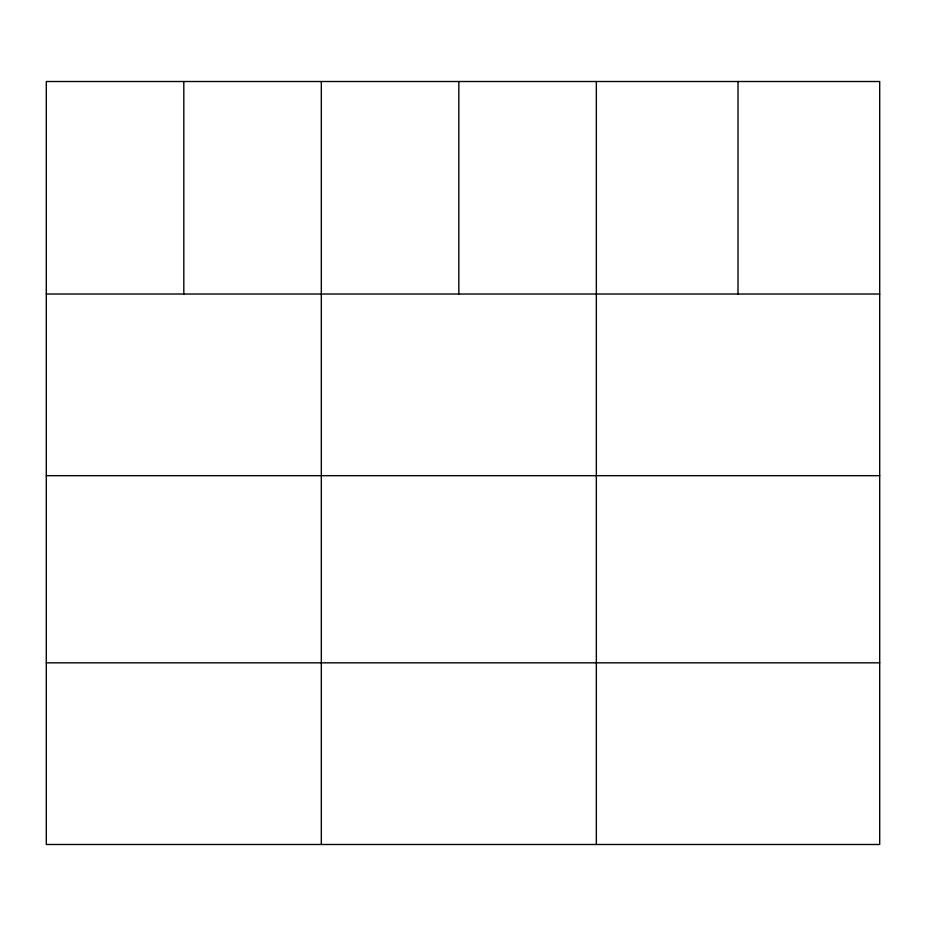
<?xml version="1.0" encoding="UTF-8"?>
<svg xmlns="http://www.w3.org/2000/svg" width="926" height="926" viewBox="0 0 926 926"><rect width="100%" height="100%" fill="white"/><g stroke="black" fill="none" stroke-linecap="round" stroke-linejoin="round"><path stroke-width="1.39" d="M879.7 294.017L879.7 844.489L46.3 844.489L46.3 81.511L879.7 81.511L879.7 294.017L46.3 294.017M46.3 475.675L879.7 475.675M46.3 662.831L879.7 662.831M738.022 81.511L738.022 294.017M596.344 81.511L596.344 844.489M458.833 81.511L458.833 294.017M321.322 81.511L321.322 844.489M183.811 81.511L183.811 294.017"/></g></svg>
